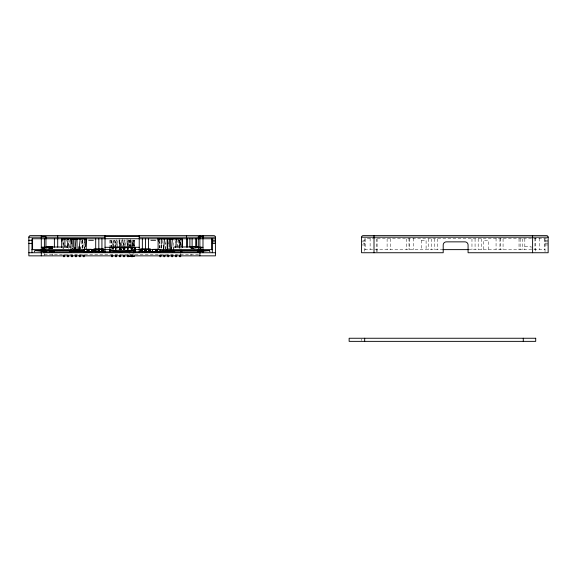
<?xml version="1.0" encoding="UTF-8"?>
<svg xmlns="http://www.w3.org/2000/svg" width="577" height="577" viewBox="0 0 577 577"><rect width="100%" height="100%" fill="white"/><g stroke="black" fill="none" stroke-linecap="round" stroke-linejoin="round"><path stroke-width="0.43" stroke-dasharray="2.88 2.16" d="M52.305 247.634L52.305 248.709L51.137 248.86M192.545 248.86L191.376 248.709L191.376 247.324M52.305 247.324L52.673 248.701L51.137 248.723M64.869 247.216L64.884 244.698M113.042 250.584L113.063 248.06M113.063 247.216L113.114 240.494M161.257 248.06L161.286 244.698M84.595 249.74L84.617 247.208M84.653 242.989L84.668 241.301M127.805 247.922L127.705 249.473M132.876 240.458L132.789 250.584L132.84 240.198M181.034 244.677L180.983 250.584L180.983 241.633L180.774 245.571M120.954 249.726L121.076 240.32M180.817 254.623L180.853 251.925M52.666 255.69L52.687 253.974M133.684 245.701L133.777 240.385M72.839 248.225L72.233 248.997L72.406 248.276A0.786 0.786 0 0 1 72.623 248.124M121.04 249.574L120.434 248.997L120.6 248.276A0.786 0.786 0 0 1 120.817 248.124M112.825 245.571L113.085 240.227M120.73 245.571L121.019 240.119M68.576 245.571L68.706 243.205M84.249 247.93L84.379 245.571M84.415 244.785L84.588 241.633L84.588 243.422M116.778 245.571L116.994 241.633L116.489 239.909M124.589 247.144L124.892 241.633L124.394 239.909M128.541 247.144L128.52 239.909M132.573 245.571L132.789 241.633M160.896 247.93L161.07 244.785M133.922 245.701L134.261 240.385M115.277 250.894L115.487 248.355M115.559 247.511L116.172 239.895M123.319 249.199L123.521 246.66M123.593 245.816L124.069 239.895M65.165 247.382L65.403 244.749M69.11 247.382L69.752 240.364M80.802 249.134L81.602 240.364M113.359 247.382L114.001 240.364M117.311 247.382L117.953 240.364M121.257 247.382L121.898 240.364M125.05 249.134L125.288 246.502M125.368 245.629L125.851 240.364M129.161 247.382L129.796 240.364M161.481 248.261L161.798 244.749M165.347 249.134L165.909 242.996M173.569 245.629L174.045 240.364M177.355 247.382L177.997 240.364M130.186 254.486L130.186 253.909M127.301 249.199L127.567 246.66M127.654 245.816L128.267 239.895M131.895 249.459L132.083 247.922M115.393 249.697L115.624 247.93M119.345 249.697L119.569 247.93M123.29 249.697L123.521 247.93M127.243 249.697L127.467 247.93M131.188 249.697L131.419 247.93M119.504 248.038L118.898 249.589L119.619 248.124L119.352 248.983L119.619 248.124L120.297 249.589L119.713 248.038M123.875 249.538L124.178 248.442A0.75 0.75 0 0 0 123.803 248.081M119.352 248.983L119.641 248.334M123.269 249.574L124.048 248.709L123.889 248.168L123.103 248.074L124.005 248.543M72.233 248.997L72.493 248.218L73.027 248.204M121.66 249.589L120.434 248.997L120.694 248.218L121.66 248.038M124.199 249.192L124.178 248.442M124.113 249.336L123.889 248.168L123.803 249.516L123.132 249.43L123.651 249.423M123.997 249.127L123.803 249.516L124.343 248.853M120.434 248.997L121.228 248.204M168.635 248.997L169.422 248.204L168.895 248.218M52.666 248.132L52.37 248.593L51.988 248.045M87.935 249.855L88.505 250.634L89.024 249.855L88.375 250.634M156.345 249.855L156.915 250.634L157.434 249.855L156.785 250.634M191.701 248.045L191.312 248.593L191.016 248.132M89.947 249.394L87.783 250.634L85.749 250.634M158.358 249.394L156.194 250.634L154.16 250.634M180.522 254.486L180.284 254.522M192.545 248.723L191.009 248.701L191.376 247.634M50.307 248.824L52.695 248.009L49.651 248.911M48.684 249.351L52.695 247.98L50.257 248.774M48.208 249.286L51.944 248.197M86.838 250.634L88.981 250.634L86.161 250.642M155.249 250.634L157.391 250.634L154.571 250.642M48.67 248.766L51.887 248.139L46.218 249.17M87.242 250.541L86.687 250.634L89.76 250.634M155.66 250.541L155.098 250.634L158.17 250.634L156.915 250.634M191.001 248.355L192.682 248.067M120.838 249.437C122.346 249.949 119.857 248.6 120.838 249.437L120.68 249.105M546.592 238.748L364.686 238.748L364.686 252.74M362.738 240.299L364.686 240.299M421.441 240.299L426.093 240.299L426.1 249.632M545.041 240.299L548.15 240.299M361.577 241.857L364.686 241.857M545.041 241.857L548.15 241.857M363.128 243.415L364.686 243.415M545.041 243.415L548.15 243.415M361.577 244.965L364.686 244.965M545.041 244.965L548.15 244.965M524.825 246.523L531.049 246.523L531.049 249.632M111.916 248.572L113.849 248.572M130.424 248.572L132.357 248.572M364.686 249.632L442.263 249.632M468.365 249.632L545.041 249.632M44.415 254.291L198.957 254.291M157.889 250.642L156.194 250.634L155.256 249.387M89.478 250.642L87.783 250.634L86.846 249.387M88.505 250.634L89.716 250.642M123.132 249.43L123.507 249.437M158.228 250.598L156.966 250.526L157.391 250.634M51 248.067L52.68 248.355M197.464 249.17L191.795 248.132L195.012 248.766M88.555 250.526L88.981 250.634M191.737 248.197L195.473 249.286M194.031 248.911L190.987 248.009L193.374 248.824M193.425 248.774L190.987 248.009L194.997 249.351M110.618 240.119L111.332 241.633L111.549 245.571M178.156 238.611L179.274 241.633L179.49 245.571M129.955 238.611L131.08 241.633L131.289 245.571M122.057 238.611L123.182 241.633L123.391 245.571M114.722 240.119L115.277 241.633L115.58 247.144M81.761 238.611L82.879 241.633L83.218 247.93M66.521 240.119L67.083 241.633M87.452 251.803L87.055 249.387L87.134 250.995M119.367 240.465L120.939 250.584L120.939 241.633M132.443 247.93L132.674 249.697M128.498 247.93L128.721 249.697M124.545 247.93L124.776 249.697M120.6 247.93L120.824 249.697M116.648 247.93L116.879 249.697M112.703 247.93L112.926 249.697M131.152 247.922L131.332 249.459M110.106 240.32L111.13 248.867M178.315 240.32L179.115 248.867M162.519 240.32L163.002 245.449M130.113 240.313L130.171 246.228L130.099 240.342L131.001 249.726M122.223 240.32L123.096 249.726M114.318 240.32L115.277 250.584M81.92 240.32L82.72 248.867M159.872 247.93L159.533 241.633L159.533 247.894M127.027 238.77L127.344 245.571M119.129 238.77L119.446 245.571M63.347 245.571L63.131 241.633L63.131 248.788M87.105 249.387L87.163 251.334M111.26 240.191L111.332 248.788M179.209 240.205L179.274 250.584M131.015 240.205L131.08 250.584M82.814 240.205L82.879 250.584M190.994 253.974L191.016 255.69M133.063 251.925L133.099 254.623M129.111 251.925L129.154 254.623M180.796 242.008L180.839 246.228L180.81 242.023M179.166 240.465L179.259 248.896M159.418 241.287L159.497 248.045M130.972 240.465L131.066 249.74M119.122 240.508L119.172 245.701M119.187 246.567L119.208 249.163M111.21 240.436L111.311 248.889M82.771 240.465L82.857 248.896M63.023 241.287L63.117 248.889M175.242 240.458L175.264 242.989M127.041 240.458L127.12 249.74M119.143 240.458L119.223 249.74M545.013 238.748L545.041 252.74M544.414 238.748L544.414 249.632M539.596 238.258L539.596 249.632M535.708 238.056L535.708 251.875M534.937 238.258L534.937 249.632M524.825 238.748L524.825 249.632M522.611 238.748L522.611 249.632M520.165 238.748L520.165 249.632M519.033 238.748L519.033 249.632M503.065 238.748L503.065 249.632M500.728 238.258L500.728 249.632M499.949 238.748L499.949 249.632M496.061 238.258L496.061 249.632M488.293 249.632L488.293 240.299L483.634 240.299L483.627 249.632M481.297 238.748L481.297 249.632M478.182 238.748L478.182 249.632M475.073 238.748L475.073 249.632M471.964 238.748L471.964 249.632M437.763 238.748L437.763 249.632M434.647 238.748L434.647 249.632M431.538 238.748L431.538 249.632M428.43 238.748L428.43 249.632M421.434 240.299L421.434 249.632M413.659 238.258L413.659 249.632M409.771 238.748L409.771 249.632M408.999 238.258L408.999 249.632M406.662 238.748L406.662 249.632M390.694 238.748L390.694 249.632M387.109 238.748L387.109 249.632M377.12 238.748L377.12 252.74M376.464 238.748L376.464 252.74M370.124 238.258L370.124 249.632M365.306 238.748L365.306 249.632M361.577 339.031L361.577 340.589M177.038 244.158L177.038 249.206M165.188 241.633L165.188 250.894M161.243 244.158L161.243 248.362M134.376 240.292L134.376 246.314M134.131 253.909L134.131 254.486M131.614 247.922L131.614 249.473M128.837 241.633L128.837 250.584M127.128 241.633L127.128 249.682M124.892 241.633L124.892 250.584M123.182 241.633L123.182 249.682M122.591 248.204L122.591 248.889M119.23 241.633L119.23 249.682M116.994 241.633L116.994 250.894M115.277 241.633L115.277 249.682M113.042 241.633L113.042 249.682M109.904 240.299L109.904 246.314M84.588 246.999L84.588 249.682M80.643 246.999L80.643 249.206M68.793 243.314L68.793 248.788M64.84 244.158L64.84 249.206M44.4 253.519L44.4 255.849M168.801 248.276A0.786 0.786 0 0 1 169.018 248.124M129.169 240.313L129.111 246.228L129.183 240.342M133.114 240.313L133.063 246.228L133.128 240.342M179.844 240.342L179.786 246.235L179.865 240.313M52.673 248.701L52.305 248.709L52.673 248.701M191.376 248.694L191.009 248.701L191.376 248.709M134.116 246.235L134.052 240.342L134.116 246.228"/><path stroke-width="0.87" d="M91.83 251.334C91.577 245.384 91.938 255.077 91.83 250.634L92.111 251.803L90.74 251.731L91.83 251.334L91.815 251.781L91.83 251.334L88.714 251.767M95.818 250.129L95.818 251.81L95.818 250.129C93.604 249.185 95.097 253.923 94.657 250.129M99.403 250.129L99.395 251.81L99.403 250.129L98.241 250.129L98.241 251.81L98.241 250.129M102.98 250.129L102.98 251.81L102.98 250.129C100.766 249.185 102.259 253.923 101.819 250.129M142.461 250.129L142.461 251.81L142.461 250.129C140.247 249.185 141.74 253.923 141.3 250.129M146.046 250.129L146.039 251.81L146.046 250.129L144.885 250.129L144.885 251.81L144.885 250.129M149.623 250.129L149.623 251.81L149.623 250.129C147.409 249.185 148.902 253.923 148.462 250.129M158.386 251.723L160.24 251.334L160.226 251.796L160.24 251.334L159.151 251.731L160.521 251.803L160.24 250.634L160.226 251.781L152.465 251.796L152.443 251.334L154.311 251.738L152.465 251.796L152.573 250.137L152.162 251.803L153.532 251.63L152.443 251.334L152.451 251.767L152.508 249.387L160.182 249.387L160.226 251.796L157.132 251.767M64.891 243.855L64.927 238.813L68.043 239.051L69.911 238.611M161.293 243.855L161.329 238.813L164.445 239.051L166.306 238.611M84.668 241.301L84.689 238.77L85.612 238.611M181.063 241.301L181.084 238.77L182.015 238.611M195.697 246.999L195.791 238.618M44.855 250.75L44.869 249.358L42.698 247.526L46.86 247.728M72.789 247.158L72.897 238.611L75.94 239.051L77.808 238.611M169.184 247.158L169.292 238.611L172.343 239.051L174.211 238.611M44.84 251.038L44.869 249.358L42.698 247.973L46.86 247.987M133.922 251.76L135.458 251.76L135.487 247.922L133.785 247.922M44.84 251.074C44.198 248.802 45.994 248.817 45.807 251.031M91.772 249.387L84.098 249.387L84.054 251.796L91.83 251.767L89.976 251.723M197.543 251.031L198.228 249.394L198.207 250.966L198.272 249.322L198.214 250.945M198.2 250.973L198.236 249.372L197.875 251.031M160.24 251.334L160.226 251.796L160.182 249.387M51.194 246.891L51.173 247.36L51.137 246.891L52.695 246.913L52.19 247.36L52.695 246.898L52.19 247.36L52.399 246.891L52.716 247.309L51.194 246.891L52.399 246.891M146.039 251.348L144.892 251.384M85.663 246.588L86.175 238.611L61.703 238.611L61.703 247.418M182.065 246.588L182.57 238.611L158.098 238.611L158.098 249.603M191.708 247.353L191.737 246.891L192.545 246.891L192.516 247.36L192.487 246.891L190.987 247.1L191.492 247.36L190.994 246.891L190.965 247.309L191.348 246.891L191.708 247.309L192.487 246.891M64.386 256.779L64.516 255.012M68.331 256.779L68.468 255.012M72.284 256.779L72.413 255.012M76.236 256.779L76.366 255.012M80.181 256.779L80.311 255.012M84.134 256.779L84.264 255.012M112.587 256.779L112.717 255.012M116.532 256.779L116.662 255.012M120.485 256.779L120.615 255.012M124.43 256.779L124.56 255.012M128.382 256.779L128.512 255.012M132.328 256.779L132.458 255.012M160.781 256.779L160.911 255.012M164.733 256.779L164.863 255.012M168.679 256.779L168.809 255.012M172.631 256.779L172.761 255.012M176.576 256.779L176.713 255.012M180.529 256.779L180.659 255.012M44.775 250.569L44.869 249.351L45.432 249.351L45.482 250.973M67.358 247.511L68.043 239.051M75.94 239.051L74.981 250.894L74.981 247.526M161.986 250.685L163.479 250.894L164.445 239.051M172.343 239.051L171.376 250.894L171.376 247.526M102.98 251.348L101.833 251.384M149.623 251.348L148.477 251.384M84.163 250.137L83.759 251.81L85.122 251.63L84.033 251.334L85.901 251.738L84.054 251.796L84.141 249.387M95.818 251.348L94.671 251.384M142.461 251.348L141.315 251.384M152.443 251.76L152.552 249.387M77.441 250.685L78.926 250.894L80.073 239.895M175.675 247.511L176.468 239.895M93.777 250.368L93.957 249.113L103.68 249.113L103.68 251.55L93.957 251.55L93.762 250.281L93.964 249.113L103.68 249.113L103.68 251.55M140.42 250.368L140.608 249.113L150.323 249.113L150.33 251.55L140.6 251.55L140.406 250.281L140.608 249.113L150.323 249.113L150.323 251.55M190.965 247.309L191.066 246.891M152.169 251.81L152.443 250.634M83.752 251.803L84.033 250.634M130.027 256.469L129.183 256.426L130.027 256.469L130.186 255.849M133.979 256.469L133.128 256.426L133.979 256.469L134.131 255.849M135.422 251.76L135.422 247.922M52.695 247.1L52.19 247.36L52.319 246.891L52.716 247.309M34.288 251.81L35.067 250.591L49.838 250.591M51.973 247.309L52.334 246.934M191.708 247.309L191.283 246.891L190.965 247.223L191.319 246.891L191.492 247.36L191.023 247.107L191.492 247.36L191.362 246.891M70.567 251.478L71.606 250.815L71.606 251.81L70.798 250.591L52.947 250.548L52.947 251.81M191.737 246.891L190.987 246.913L198.488 247.043M84.689 238.77L70.906 238.777L71.029 250.894M181.084 238.77L167.301 238.777L167.431 250.584M74.231 250.685L72.738 250.584M78.183 250.685L76.691 250.584M82.136 250.685L80.643 250.584M166.681 250.685L165.188 250.584M170.633 250.685L169.14 250.584M42.698 251.406L44.054 251.247M133.987 251.507L135.566 251.341L133.987 251.219M197.55 251.81L209.213 250.591L209.985 251.81M197.651 247.389L199.317 247.237M179.93 256.469L180.796 256.426M133.799 250.591L134.578 250.591L134.578 251.81L133.489 250.591L120.506 251.81L110.784 250.591L109.702 251.81L109.702 250.591L110.474 250.591M73.863 238.611L70.906 238.777L71.692 243.833M81.761 238.611L78.825 238.77L86.175 238.611L86.175 249.56M170.258 238.611L167.33 238.77L168.087 243.833M178.156 238.611L175.228 238.77L182.57 238.611L182.57 247.418M199.555 251.421L200.984 251.356M98.249 251.384L99.395 251.348M46.03 247.028L52.695 246.898L46.03 246.906M197.651 247.62L200.984 247.605M159.533 249.387L155.256 249.387M71.353 251.082L83.629 251.031M161.61 251.11L163.363 251.103M165.116 251.096L171.254 251.067M85.129 249.387L91.123 249.387L86.846 249.387M153.54 249.387L158.004 249.387M70.444 251.276L84.43 251.247M159.851 251.291L172.956 251.262M41.292 236.411L45.951 236.411L45.951 247.295L41.292 247.295M105.036 236.411L139.237 236.411M202.989 236.411L198.322 236.411L198.322 249.632M28.85 237.19A1.558 1.558 0 0 1 30.408 235.64L213.872 235.64A1.558 1.558 0 0 1 215.423 237.19L215.423 255.849L28.85 255.849L28.85 237.19L105.036 237.19M139.237 237.19L215.423 237.19M361.577 237.19L548.15 237.19L548.15 252.74L468.077 252.74L468.077 244.965A3.109 3.109 0 0 0 464.968 241.857L446.309 241.857A3.109 3.109 0 0 0 443.201 244.965L443.201 252.74L361.577 252.74L361.577 237.19A1.558 1.558 0 0 1 363.128 235.64L546.592 235.64A1.558 1.558 0 0 1 548.15 237.19M215.423 238.748L31.959 238.748L31.959 252.74M28.85 240.299L31.959 240.299M88.721 240.299L93.366 240.299M150.907 240.299L155.559 240.299M212.314 240.299L215.423 240.299M212.314 241.857L215.423 241.857M28.85 243.415L31.959 243.415M212.314 243.415L215.423 243.415M192.105 246.523L198.322 246.523M46.412 247.021L70.517 247.021M110.784 247.021L133.489 247.021M198.488 246.906L173.764 247.021L173.446 250.591L172.674 251.81L172.674 250.815L173.482 250.591L180.45 250.591M105.036 247.295L139.237 247.295M198.322 247.295L202.989 247.295M31.959 249.632L84.192 249.632M91.267 249.632L111.332 249.632M133.301 249.632L153.013 249.632M160.081 249.632L212.314 249.632M442.811 249.632L468.365 249.632M49.838 251.81L49.838 250.548L52.947 250.591M109.702 250.591L134.578 250.591M180.45 251.81L180.45 250.548L209.213 250.591M70.466 250.894L79.063 250.894M81.761 250.894L80.643 250.894L83.009 250.959M161.986 250.894L173.634 250.894M44.891 251.572L42.698 251.572L42.698 247.086M199.519 251.572L200.984 251.572L200.984 247.086M44.415 251.81L199.858 251.81M28.85 252.74L215.423 252.74M141.271 250.404L142.49 250.411M144.856 250.404L146.075 250.411M148.433 250.404L149.652 250.411M94.628 250.404L95.847 250.411M98.205 250.404L99.432 250.411M101.79 250.404L103.009 250.411M197.889 249.747L199.678 249.805M158.408 241.172L158.098 238.611L161.329 238.813M62.006 241.172L61.703 238.611L64.927 238.813M42.698 251.356L44.84 251.449M35.067 250.591L46.723 251.81M199.628 251.247L200.984 251.406M71.606 250.815L70.798 250.591L70.048 251.81L70.048 250.548L68.49 250.591M42.698 247.973L44.97 249.322M174.225 251.81L172.674 250.815L175.783 250.591M182 251.81L180.45 250.548L182 250.591M54.498 251.81L52.947 250.548L54.498 250.591M51.389 251.81L49.838 250.548L51.389 250.591M160.24 250.634L160.514 251.81M91.83 250.634L92.104 251.81M198.906 250.569L198.813 249.351L198.834 250.75M179.606 255.012L179.735 256.779M175.653 255.012L175.783 256.779M171.708 255.012L171.838 256.779M167.756 255.012L167.885 256.779M163.803 255.012L163.94 256.779M159.858 255.012L159.988 256.779M131.405 255.012L131.534 256.779M127.452 255.012L127.589 256.779M123.507 255.012L123.637 256.779M119.554 255.012L119.691 256.779M115.609 255.012L115.739 256.779M111.657 255.012L111.787 256.779M83.203 255.012L83.34 256.779M79.258 255.012L79.388 256.779M75.306 255.012L75.436 256.779M71.36 255.012L71.49 256.779M67.408 255.012L67.538 256.779M63.463 255.012L63.593 256.779M51.944 246.891L51.98 247.353M152.443 251.334L152.465 251.796M45.41 249.322L45.468 250.945M198.841 251.074L198.813 249.351L198.841 251.038M196.577 238.618L196.67 246.999M159.389 238.748L159.411 240.436M62.994 238.748L63.016 240.436M532.6 235.647L532.6 252.74M523.274 338.252L523.274 341.36M374.011 235.647L374.011 252.74M364.686 338.252L364.686 341.36M212.314 238.748L212.314 252.74M211.694 238.748L211.694 249.632M202.989 235.64L202.989 252.74M200.652 249.632L200.652 252.74M200.536 247.122L200.536 252.74M199.88 235.647L199.88 255.849M197.55 250.591L195.992 250.591M194.442 250.591L192.884 250.591M192.105 238.748L192.105 247.122M191.333 250.591L189.775 250.591M189.891 238.748L189.891 247.122M188.217 250.591L186.667 250.591M187.438 238.748L187.438 247.122M186.58 235.64L186.58 247.122M185.109 250.591L183.558 250.591M178.892 250.591L177.334 250.591M170.338 238.748L170.338 249.632M167.229 238.748L167.229 249.632M163.479 245.838L163.479 250.894M148.57 238.748L148.57 249.632M145.462 238.748L145.462 249.632M142.353 238.748L142.353 249.632M139.237 235.64L139.237 252.74M134.376 247.028L134.376 251.824M109.904 247.064L109.904 251.824M105.036 235.64L105.036 252.74M101.927 238.748L101.927 249.632M98.818 238.748L98.818 249.632M95.703 238.748L95.703 249.632M78.926 246.682L78.926 250.894M77.051 238.748L77.051 249.632M73.935 238.748L73.935 249.632M67.083 245.838L67.083 247.526M66.939 250.591L65.381 250.591M63.831 250.591L62.273 250.591M60.722 250.591L59.164 250.591M57.7 235.64L57.7 247.122M57.606 250.591L56.056 250.591M54.389 238.748L54.389 247.122M48.28 250.591L46.723 250.591M44.4 238.748L44.4 252.74M43.737 247.122L43.737 252.74M41.292 235.64L41.292 255.849M32.586 238.748L32.586 249.632M179.88 238.626L180.781 238.654L179.858 238.654M535.708 338.252L349.135 338.252L349.135 341.36L535.708 341.36L535.708 338.252M45.475 250.966L45.432 249.351L45.482 250.973"/></g></svg>
